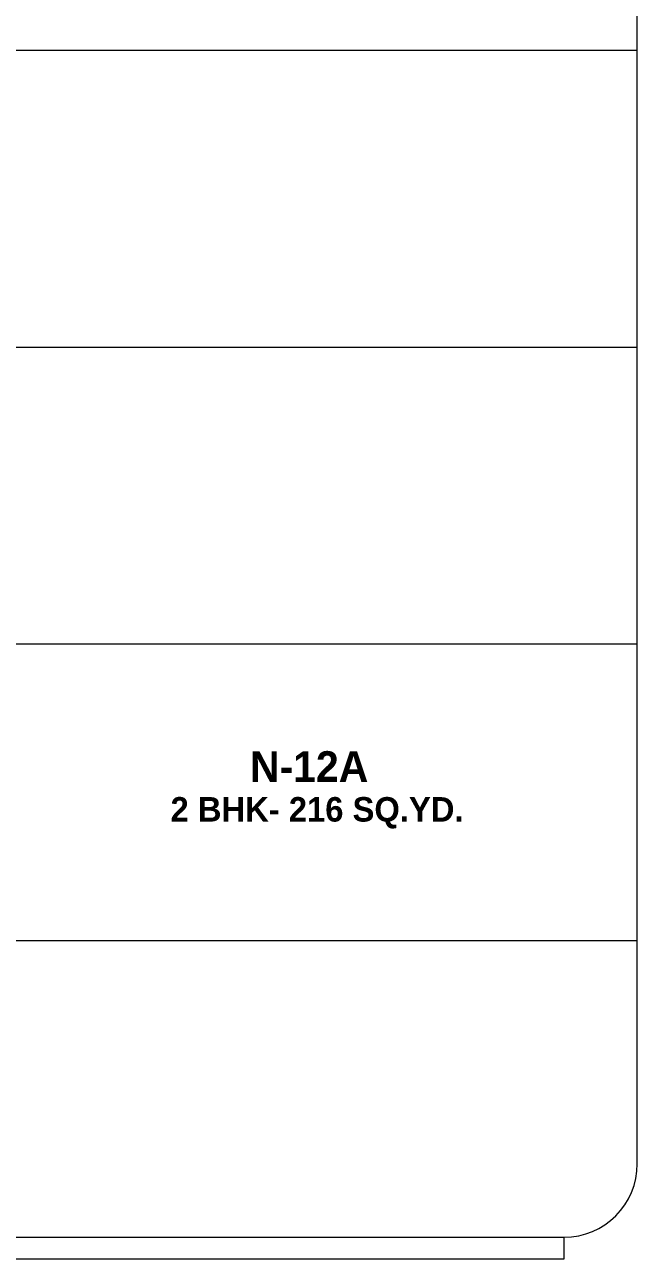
# Model space of a CAD drawing. Header units: metres. Extents: x 5205117 to 5948571, y 646915 to 1143748.
# Drawn here: x 5354140 to 5395847, y 884625 to 968665 of the extents above; entities that cross this region are included whole.
import ezdxf

# ---------------------------------------------------------------- set-up
doc = ezdxf.new("R2010")
doc.units = ezdxf.units.M
doc.header["$MEASUREMENT"] = 0
for name, color, linetype, lineweight in [('A -Text-2', 203, 'Continuous', 0), ('PLOT', 7, 'Continuous', 5), ('road', 7, 'Continuous', 9)]:
    doc.layers.add(name, color=color, linetype=linetype, lineweight=lineweight)
doc.styles.add('CENTURY GOTHIC', font='GOTHIC.TTF')

msp = doc.modelspace()

# ---------------------------------------------------------------- linework, layer by layer
at = {"layer": 'PLOT', "ltscale": 0.5}
for p, q in [((5350346.9, 966925.3), (5395846.9, 966925.3)), ((5350346.9, 946725.3), (5395846.9, 946725.3)), ((5352846.9, 926525.3), (5395846.9, 926525.3)), ((5352846.9, 906325.3), (5395846.9, 906325.3))]:
    msp.add_line(p, q, dxfattribs=at)
at = {"layer": 'road', "ltscale": 0.5}
for p, q in [((5395846.9, 891125.3), (5395846.9, 1079004.6)), ((5294846.9, 886125.3), (5390846.9, 886125.3)), ((5390846.9, 886125.3), (5390846.9, 884625.3)), ((5390846.9, 884625.3), (5352846.9, 884625.3))]:
    msp.add_line(p, q, dxfattribs=at)
msp.add_arc((5390846.9, 891125.3), 5000, 270, 0, dxfattribs=at)

# ---------------------------------------------------------------- texts
at = {"layer": 'A -Text-2', "width": 46356.864, "attachment_point": 5, "style": 'CENTURY GOTHIC'}
for s, insert, char_height in [('{\\fCentury Gothic|b1|i0|c0|p34;\\H0.91667x;N-12A}', (5373506.2, 918167.7), 2273.465), ('{\\fCentury Gothic|b1|i0|c0|p34;\\H0.91667x;2 BHK- 216 SQ.YD.}', (5374043.4, 915015.7), 1818.772)]:
    msp.add_mtext(s, dxfattribs=dict(at, insert=insert, char_height=char_height))

doc.saveas('drawing.dxf')
